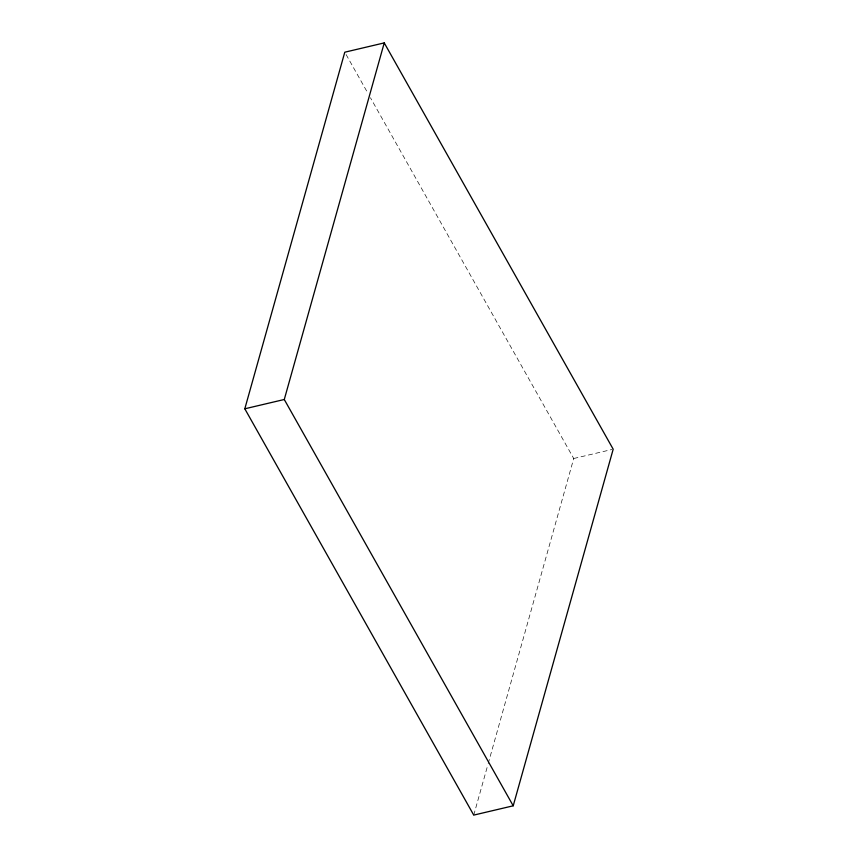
<?xml version="1.0" encoding="UTF-8"?>
<svg xmlns="http://www.w3.org/2000/svg" width="858" height="858" viewBox="0 0 858 858"><rect width="100%" height="100%" fill="white"/><g stroke="black" fill="none" stroke-linecap="round" stroke-linejoin="round"><path stroke-width="0.64" stroke-dasharray="4.29 3.22" d="M473.755 815.1L487.827 764.896M488.191 763.609L573.723 458.504L370.441 97.737M573.723 458.504L611.915 449.506M346.096 54.537L367.814 93.072"/><path stroke-width="1.29" d="M244.809 408.794L344.787 52.199L384.245 42.9L613.191 449.206L513.213 805.801L473.755 815.1L244.809 408.794L284.277 399.496L384.245 42.9M284.277 399.496L513.213 805.801"/></g></svg>
